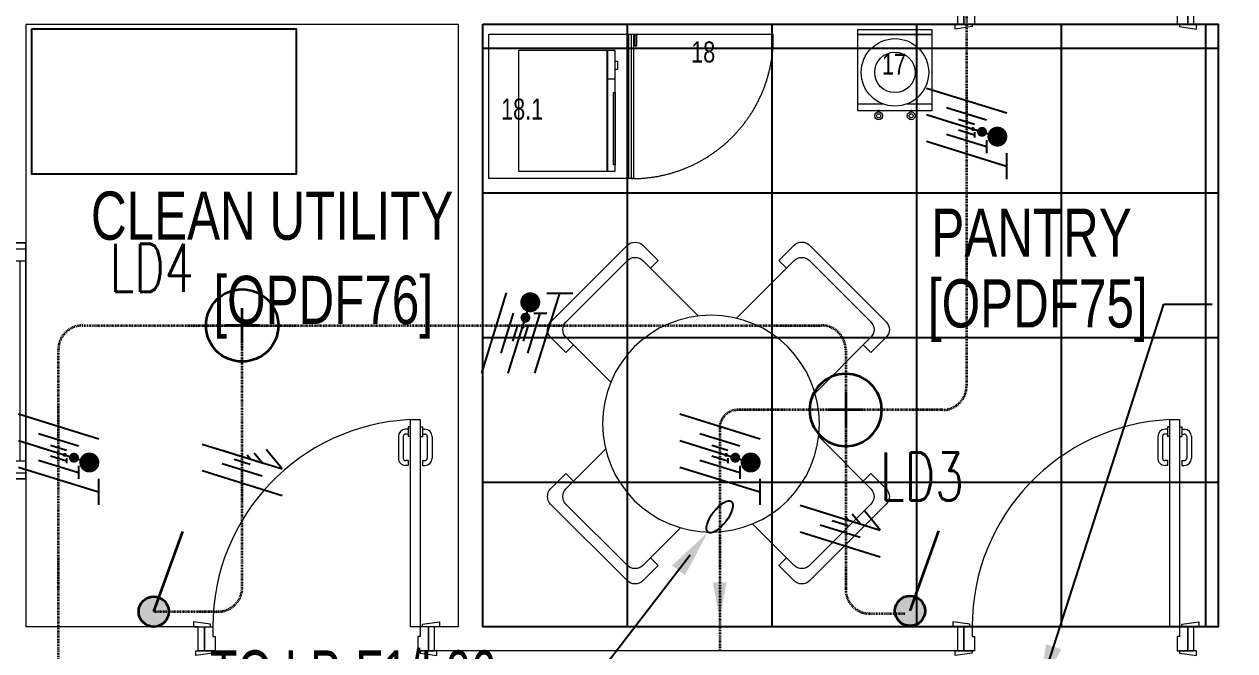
# Model space of a CAD drawing. Extents: x -12260 to 57327, y -29287 to 19916.
# Drawn here: x 3344 to 8366, y 3887 to 6487 of the extents above; entities that cross this region are included whole.
import ezdxf
from ezdxf import colors
from ezdxf.entities.mleader import LeaderData, LeaderLine
from ezdxf.enums import TextEntityAlignment as Align
from ezdxf.math import Vec2, Vec3

# ---------------------------------------------------------------- set-up
doc = ezdxf.new("R2010")
doc.units = 0
doc.header["$LTSCALE"] = 0.25
doc.linetypes.add('01-First Floor$0$DASHED', pattern=[19.05, 12.7, -6.35])
doc.linetypes.add('DASHDOT', pattern=[25.4, 12.7, -6.35, 0, -6.35])
for name, color, linetype, lineweight in [('01-First Floor$0$72_EGR_BASE_TEXT', 252, 'Continuous', 5), ('01-First Floor$0$72_EGR_EQP_TAG', 142, 'Continuous', 5), ('01-First Floor$0$Aluminum', 251, 'Continuous', 5), ('01-First Floor$0$LOADING', 253, 'Continuous', 5), ('01-First Floor$0$Walls', 251, 'Continuous', 5), ('01-First Floor$0$Wooden Joinery', 251, 'Continuous', 5), ('E-LITE-CIRC-NUMB', 6, 'Continuous', 25), ('E-LITE-CLNG @ 100', 150, 'Continuous', 35), ('E-LITE-CLNG-CNDT', 6, 'DASHDOT', 35), ('E-LITE-CLNG-CNDT @ 100', 6, 'DASHDOT', 35), ('E-LITE-CTRL', 6, 'Continuous', 25), ('E-LITE-IDEN', 6, 'Continuous', 25), ('E-LITE-SWCH @ 100', 3, 'Continuous', 35), ('E-LITE-TEXT', 6, 'Continuous', 25), ('E-POWR-WIRE', 6, 'Continuous', 25), ('E-POWR-WIRE @ 100', 6, 'Continuous', 25), ('E-POWR-WIRE @ 20', 6, 'Continuous', 25), ('E-POWR-WIRE @ 50', 6, 'Continuous', 25)]:
    doc.layers.add(name, color=color, linetype=linetype, lineweight=lineweight)
doc.layers.add('01-First Floor$0$FALSE CEILING', color=251, linetype='Continuous')
doc.layers.add('01-First Floor$0$TME-NON MEDICAL FURNITURE', color=242, linetype='Continuous')
doc.styles.add('01-First Floor$0$BMED-60', font='ARIALNB.TTF', dxfattribs={"height": 60})
doc.styles.add('01-First Floor$0$X3G_ENTITY_257CFD', font='swisscl.ttf', dxfattribs={"height": 200})
doc.styles.add('01-First Floor$0$X3G_ENTITY_9EC9', font='swisscl.ttf', dxfattribs={"height": 0.2})
doc.styles.add('01-First Floor$0$X3G_ENTITY_9F38', font='swisscl.ttf', dxfattribs={"height": 0.2})
doc.styles.add('DC_Elc_Romans', font='elc_romans.shx', dxfattribs={"width": 0.7})
doc.styles.add('DC_SIMPLEX', font='SIMPLEX.shx', dxfattribs={"width": 0.7})

# ---------------------------------------------------------------- blocks, each defined once
blk = doc.blocks.new('01-First Floor$0$A$C72370EFE')
at = {"layer": '01-First Floor$0$Wooden Joinery'}
for p, q in [((-0.01, -0.04), (-0.02, -0.04)), ((-0.01, -0.03), (-0.01, -0.07)), ((0, -0.03), (-0.01, -0.03)), ((0.04, -0.03), (0.05, -0.03)), ((0.05, -0.03), (0.05, -0.07)), ((0.05, -0.04), (0.06, -0.04)), ((-0.05, -0.07), (-0.05, -0.16)), ((-0.03, -0.07), (-0.03, -0.16)), ((-0.01, -0.06), (-0.02, -0.06)), ((0, -0.07), (-0.01, -0.07)), ((0.04, -0.07), (0.05, -0.07)), ((0.05, -0.06), (0.06, -0.06)), ((0.07, -0.07), (0.07, -0.16)), ((0.09, -0.07), (0.09, -0.16)), ((-0.01, -0.17), (-0.02, -0.17)), ((-0.01, -0.19), (-0.02, -0.19)), ((-0.01, -0.17), (-0.01, -0.19)), ((0.05, -0.17), (0.06, -0.17)), ((0.05, -0.17), (0.05, -0.19)), ((0.05, -0.19), (0.06, -0.19))]:
    blk.add_line(p, q, dxfattribs=at)
for centre, radius, start, end in [((-0.02, -0.07), 0.03, 90, 180), ((0.06, -0.07), 0.03, 0, 90), ((-0.02, -0.07), 0.01, 90, 180), ((0.06, -0.07), 0.01, 0, 90), ((-0.02, -0.16), 0.03, 180, 270), ((-0.02, -0.16), 0.01, 180, 270), ((0.06, -0.16), 0.01, 270, 0), ((0.06, -0.16), 0.03, 270, 0)]:
    blk.add_arc(centre, radius, start, end, dxfattribs=at)
blk = doc.blocks.new('01-First Floor$0$A$C5DAD61B4')
at = {"layer": '01-First Floor$0$Wooden Joinery'}
for points in [[(80, 959.1), (80, 969.1), (10, 979.1), (10, 959.1)], [(940, 959.1), (940, 969.1), (1010, 979.1), (1010, 959.1)], [(70, 859.1), (70, 849.1), (0, 839.1), (0, 859.1)], [(120, 859.1), (120, 0), (80, 0), (80, 859.1)], [(950, 859.1), (950, 849.1), (1020, 839.1), (1020, 859.1)]]:
    blk.add_lwpolyline(points, close=True, dxfattribs=at)
for points in [[(45, 859.1), (45, 959.1), (20, 959.1), (20, 859.1), (45, 859.1)], [(45, 859.1), (80, 859.1), (80, 899.1), (90, 899.1), (90, 959.1), (45, 959.1), (45, 859.1)], [(975, 859.1), (940, 859.1), (940, 899.1), (930, 899.1), (930, 959.1), (975, 959.1), (975, 859.1)], [(975, 859.1), (975, 959.1), (1000, 959.1), (1000, 859.1), (975, 859.1)]]:
    blk.add_lwpolyline(points, dxfattribs=at)
blk.add_arc((80, 859.1), 860, 272.666, 0, dxfattribs=at)
at = {"layer": '01-First Floor$0$Wooden Joinery', "xscale": 999.9999999998854, "yscale": 999.9999999998854, "zscale": 999.9999999998854, "rotation": 180}
blk.add_blockref('01-First Floor$0$A$C72370EFE', (120, 0), dxfattribs=at)
blk = doc.blocks.new('01-First Floor$0$lounge table-4 chairs')
at = {"layer": '01-First Floor$0$LOADING'}
for p, q in [((-973434, -933254.3), (-973115.8, -932936.1)), ((-973052.1, -932936.1), (-972988.5, -932999.8)), ((-972423.8, -932936.2), (-972487.4, -932999.8)), ((-972360.1, -932936.2), (-972041.9, -933254.4)), ((-973370.3, -933254.3), (-973115.8, -932999.8)), ((-973052.1, -932999.8), (-972813.1, -933238.8)), ((-973020.3, -933031.6), (-972988.5, -932999.8)), ((-972653.4, -933229.4), (-972423.8, -932999.8)), ((-972487.4, -932999.8), (-972455.6, -933031.6)), ((-972360.1, -932999.8), (-972105.6, -933254.4)), ((-973434, -933318), (-973370.3, -933381.6)), ((-973138.9, -933549.4), (-973370.3, -933318)), ((-972105.6, -933318), (-972291.5, -933503.9)), ((-972041.9, -933318), (-972105.6, -933381.6)), ((-973370.3, -933381.6), (-973338.5, -933349.8)), ((-972137.4, -933349.8), (-972105.6, -933381.6)), ((-973370.4, -933946.3), (-973154, -933729.9)), ((-972269.8, -933782.2), (-972105.6, -933946.4)), ((-973434, -933946.3), (-973370.4, -933882.7)), ((-973338.6, -933914.5), (-973370.4, -933882.7)), ((-972105.6, -933882.7), (-972137.4, -933914.6)), ((-972042, -933946.4), (-972105.6, -933882.7)), ((-973115.8, -934328.2), (-973434, -934010)), ((-973115.8, -934264.5), (-973370.4, -934010)), ((-972042, -934010), (-972360.2, -934328.2)), ((-972105.6, -934010), (-972360.2, -934264.6)), ((-972879.5, -934091.9), (-973052.2, -934264.5)), ((-972423.8, -934264.6), (-972580.4, -934108)), ((-972988.6, -934264.5), (-973020.4, -934232.7)), ((-973052.2, -934328.2), (-972988.6, -934264.5)), ((-972455.6, -934232.8), (-972487.5, -934264.6)), ((-972423.8, -934328.2), (-972487.5, -934264.6))]:
    blk.add_line(p, q, dxfattribs=at)
blk.add_circle((-972707.2, -933676.2), 450, dxfattribs=at)
for centre, start, end in [((-973084, -932967.9), 45, 135), ((-972392, -932968), 45, 135), ((-973084, -933031.6), 45, 135), ((-972392, -933031.6), 45, 135), ((-973402.2, -933286.1), 135, 225), ((-973338.5, -933286.1), 135, 225), ((-972137.4, -933286.2), 315, 45), ((-972073.8, -933286.2), 315, 45), ((-973402.2, -933978.2), 135, 225), ((-973338.6, -933978.2), 135, 225), ((-972137.4, -933978.2), 315, 45), ((-972073.8, -933978.2), 315, 45), ((-973084, -934232.7), 225, 315), ((-972392, -934232.8), 225, 315), ((-973084, -934296.3), 225, 315), ((-972392, -934296.4), 225, 315)]:
    blk.add_arc(centre, 45, start, end, dxfattribs=at)
at = {"layer": '01-First Floor$0$LOADING', "style": '01-First Floor$0$BMED-60'}
blk.add_attdef('NMF0036', text='', height=60, dxfattribs=at).set_placement((-972707.2, -933676.2), align=Align.MIDDLE_CENTER)
blk = doc.blocks.new('01-First Floor$0$MICROWAVE')
at = {"layer": '01-First Floor$0$LOADING'}
for p, q in [((35.6435, -3.5463), (35.6435, -3.9463)), ((36.1435, -3.5463), (35.6435, -3.5463)), ((35.6883, -3.5368), (35.7218, -3.5368)), ((35.6883, -3.5463), (35.6883, -3.5368)), ((35.7218, -3.5463), (35.6883, -3.5463)), ((35.7218, -3.5368), (35.7218, -3.5463)), ((35.7624, -3.5463), (35.7624, -3.5771)), ((35.818, -3.5463), (36.1181, -3.5463)), ((35.818, -3.5523), (35.818, -3.5463)), ((36.1181, -3.5523), (35.818, -3.5523)), ((36.1181, -3.5463), (36.1181, -3.5523)), ((36.1435, -3.9463), (36.1435, -3.5463)), ((35.6435, -3.5771), (36.1435, -3.5771)), ((35.6435, -3.5783), (36.1435, -3.5783)), ((35.6435, -3.5796), (36.1435, -3.5796)), ((35.6435, -3.5808), (36.1435, -3.5808)), ((35.6435, -3.9463), (36.1435, -3.9463))]:
    blk.add_line(p, q, dxfattribs=at)
blk = doc.blocks.new('01-First Floor$0$UNDER COUNTER FRIDGE')
at = {"layer": '01-First Floor$0$LOADING', "ltscale": 10}
blk.add_line((35.575, -3.49), (35.575, -2.89), dxfattribs=at)
at = {"layer": '01-First Floor$0$LOADING'}
for p, q in [((35.575, -3.47), (36.175, -3.47)), ((35.575, -4.07), (35.575, -3.47)), ((35.575, -3.48), (36.175, -3.48)), ((35.575, -3.49), (36.175, -3.49)), ((36.175, -3.47), (36.175, -4.07)), ((36.175, -4.07), (35.575, -4.07))]:
    blk.add_line(p, q, dxfattribs=at)
for points in [[(35.58, -3.4648), (35.6243, -3.4648), (35.6243, -3.4564), (35.58, -3.4564)], [(35.58, -3.47), (35.6031, -3.47), (35.6031, -3.4648), (35.58, -3.4648)]]:
    blk.add_lwpolyline(points, close=True, dxfattribs=at)
at = {"layer": '01-First Floor$0$LOADING', "linetype": '01-First Floor$0$DASHED', "ltscale": 10}
blk.add_arc((35.5899, -3.475), 0.5852, 359.5104, 91.4525, dxfattribs=at)
blk = doc.blocks.new('01-First Floor$0$WATER DISPENSER1')
at = {"layer": '01-First Floor$0$LOADING'}
for p, q in [((39.296, -0.3448), (39.1904, -0.3448)), ((39.5004, -0.3448), (39.3949, -0.3448))]:
    blk.add_line(p, q, dxfattribs=at)
blk.add_lwpolyline([(39.5004, -0.6333), (39.5004, -0.3183), (39.1904, -0.3183), (39.1904, -0.6333), (39.5004, -0.6333)], dxfattribs=at)
for points in [[(39.2749, -0.3183), (39.278, -0.3183), (39.278, -0.3118), (39.2749, -0.3118)], [(39.281, -0.3183), (39.278, -0.3183), (39.278, -0.3118), (39.281, -0.3118)], [(39.4098, -0.3183), (39.4129, -0.3183), (39.4129, -0.3118), (39.4098, -0.3118)], [(39.416, -0.3183), (39.4129, -0.3183), (39.4129, -0.3118), (39.416, -0.3118)], [(39.5004, -0.6333), (39.1904, -0.6333), (39.1904, -0.6529), (39.5004, -0.6529)]]:
    blk.add_lwpolyline(points, close=True, dxfattribs=at)
for centre, radius in [((39.278, -0.2956), 0.0161), ((39.278, -0.2956), 0.00834), ((39.4129, -0.2956), 0.0161), ((39.4129, -0.2956), 0.00834), ((39.3454, -0.4758), 0.14), ((39.3454, -0.4758), 0.084)]:
    blk.add_circle(centre, radius, dxfattribs=at)
blk = doc.blocks.new('01-First Floor$0$A$C76ae8329')
at = {"layer": '01-First Floor$0$Aluminum'}
for p, q in [((202.1, 404.6), (1182.1, 404.6)), ((227.1, 404.6), (227.1, 304.6)), ((1157.1, 404.6), (1157.1, 304.6)), ((227.1, 354.6), (1157.1, 354.6)), ((277.1, 354.6), (277.1, 304.6)), ((1107.1, 354.6), (1107.1, 304.6)), ((202.1, 304.6), (1182.1, 304.6)), ((1107.1, 329.6), (277.1, 329.6))]:
    blk.add_line(p, q, dxfattribs=at)
at = {"layer": '01-First Floor$0$Walls'}
for p, q in [((202.1, 304.6), (202.1, 404.6)), ((202.1, 304.6), (202.1, 404.6)), ((202.1, 404.6), (202.1, 304.6)), ((1182.1, 304.6), (1182.1, 404.6)), ((1182.1, 304.6), (1182.1, 404.6)), ((1182.1, 404.6), (1182.1, 304.6))]:
    blk.add_line(p, q, dxfattribs=at)
blk = doc.blocks.new('01-First Floor')
at = {"layer": '01-First Floor$0$FALSE CEILING', "linetype": 'Continuous'}
for p, q in [((5846.4, 3986.9), (5846.4, 6486.9)), ((6446.4, 3986.9), (6446.4, 6486.9)), ((7046.4, 3986.9), (7046.4, 6486.9)), ((7646.4, 3986.9), (7646.4, 6486.9)), ((8246.4, 3986.9), (8246.4, 6486.9)), ((5246.4, 6386.9), (8296.4, 6386.9)), ((5246.4, 5786.9), (8296.4, 5786.9)), ((5246.4, 5186.9), (8296.4, 5186.9)), ((5246.4, 4586.9), (8296.4, 4586.9))]:
    blk.add_line(p, q, dxfattribs=at)
at = {"layer": '01-First Floor$0$FALSE CEILING'}
blk.add_lwpolyline([(5246.4, 6486.9), (8296.4, 6486.9), (8296.4, 3986.9), (5246.4, 3986.9)], close=True, dxfattribs=at)
at = {"layer": '01-First Floor$0$FALSE CEILING', "elevation": -0.1}
blk.add_lwpolyline([(3373.9, 6466.1), (3373.9, 5866.1), (4473.9, 5866.1), (4473.9, 6466.1)], close=True, dxfattribs=at)
at = {"layer": '01-First Floor$0$LOADING', "elevation": -0.1}
blk.add_lwpolyline([(3373.9, 6466.1), (3373.9, 5866.1), (4473.9, 5866.1), (4473.9, 6466.1)], close=True, dxfattribs=at)
at = {"layer": '01-First Floor$0$Walls'}
for p, q in [((3350.4, 6486.9), (3350.4, 3986.9)), ((3350.4, 6486.9), (5146.4, 6486.9)), ((5146.4, 3986.9), (5146.4, 6486.9)), ((5246.4, 3986.9), (5246.4, 6486.9)), ((5246.4, 6486.9), (7216.4, 6486.9)), ((8296.4, 3986.9), (8296.4, 6486.9)), ((4066.4, 3986.9), (3350.4, 3986.9)), ((4066.4, 3886.9), (4066.4, 3986.9)), ((5146.4, 3986.9), (5046.4, 3986.9)), ((5046.4, 3886.9), (5046.4, 3986.9)), ((7216.4, 3986.9), (5246.4, 3986.9)), ((7216.4, 3886.9), (7216.4, 3986.9)), ((8296.4, 3986.9), (8196.4, 3986.9)), ((7216.4, 3886.9), (5046.4, 3886.9))]:
    blk.add_line(p, q, dxfattribs=at)
at = {"rotation": 90}
blk.add_blockref('01-First Floor$0$A$C76ae8329', (3655, 4397.9), dxfattribs=at)
at = {"layer": '01-First Floor$0$LOADING', "xscale": 1000, "yscale": 1000, "zscale": 1000}
for name, p, rotation in [('01-First Floor$0$UNDER COUNTER FRIDGE', (9341.4, 42021.2, -0.1), 270), ('01-First Floor$0$WATER DISPENSER1', (46301.5, 5811.1), 179.9999999999999), ('01-First Floor$0$MICROWAVE', (9341.4, 42021.2, -0.1), 270)]:
    blk.add_blockref(name, p, dxfattribs=dict(at, rotation=rotation))
at = {"layer": '01-First Floor$0$TME-NON MEDICAL FURNITURE', "color": 1, "xscale": -1}
blk.add_blockref('01-First Floor$0$lounge table-4 chairs', (-966514, 938505.6, 0), dxfattribs=at)
at = {"layer": '01-First Floor$0$Wooden Joinery', "rotation": 180}
for p in [(8216.4, 7446), (5066.4, 4846), (8216.4, 4846)]:
    blk.add_blockref('01-First Floor$0$A$C5DAD61B4', p, dxfattribs=at)
at = {"layer": '01-First Floor$0$72_EGR_BASE_TEXT', "char_height": 200, "attachment_point": 2}
for s, insert, style in [('CLEAN UTILITY', (4372.9, 5792.6, 0), '01-First Floor$0$X3G_ENTITY_9EC9'), ('PANTRY', (7522.9, 5721.7, 0.2), '01-First Floor$0$X3G_ENTITY_9EC9'), ('[OPDF76]', (4584.5, 5442.9), '01-First Floor$0$X3G_ENTITY_9F38'), ('[OPDF75]', (7548.8, 5428.4, 0.3), '01-First Floor$0$X3G_ENTITY_9F38')]:
    blk.add_mtext(s, dxfattribs=dict(at, insert=insert, style=style))
at = {"layer": '01-First Floor$0$72_EGR_EQP_TAG', "char_height": 87.47, "attachment_point": 2, "style": '01-First Floor$0$X3G_ENTITY_257CFD'}
for s, insert in [('18', (6160.7, 6415.4, -0.1)), ('17', (6952.1, 6364.6, 0)), ('18.1', (5409.8, 6178.4, -0.1))]:
    blk.add_mtext(s, dxfattribs=dict(at, insert=insert))
blk = doc.blocks.new('DC_LT-CL-Point')
for p, q in [((0, -0.711), (0, 0.711)), ((0.711, 0), (-0.711, 0))]:
    blk.add_line(p, q)
blk.add_circle((0, 0), 1.5)
at = {"layer": 'E-LITE-CIRC-NUMB', "style": 'DC_SIMPLEX', "width": 0.7, "flags": 8}
blk.add_attdef('CIRCUIT', text='', height=2, rotation=360, dxfattribs=at).set_placement((-3.364, 1.5), align=Align.RIGHT)
at = {"layer": 'E-LITE-CTRL', "style": 'DC_SIMPLEX', "width": 0.7, "flags": 8}
blk.add_attdef('CONTROL', (3.364, -3.498), '', height=2, rotation=360, dxfattribs=at)
at = {"layer": 'E-LITE-IDEN', "style": 'DC_SIMPLEX', "width": 0.7, "flags": 8}
blk.add_attdef('TYPE', (3.364, 1.5), '', height=2, rotation=360, dxfattribs=at)
blk = doc.blocks.new('*U32')
blk.add_hatch(color=256).paths.add_polyline_path([(-0.625, -0.625, 1), (0.625, -0.625, 1)])
blk.add_line((0, -0.625), (-1.2, -3.947))
blk.add_circle((0, -0.625), 0.625)
at = {"layer": 'E-LITE-CTRL', "style": 'DC_SIMPLEX', "width": 0.7, "flags": 8}
blk.add_attdef('CONTROL', (-26.627, -10.116), '', height=2, rotation=360, dxfattribs=at)
at = {"layer": 'E-LITE-IDEN', "style": 'DC_SIMPLEX', "width": 0.7, "flags": 8}
blk.add_attdef('TYPE', text='', height=2, rotation=360, dxfattribs=at).set_placement((-31.991, -10.116), align=Align.RIGHT)
blk = doc.blocks.new('*U17')
blk.add_hatch(color=256).paths.add_polyline_path([(0, -0.287), (1.5, 0), (0, 0.287)])
blk = doc.blocks.new('DC_Arrow-ArrowEllipse')
at = {"color": 0}
blk.add_ellipse((0, 0), major_axis=(0.4, 0), ratio=0.4, dxfattribs=at)
at = {"color": 0, "ltscale": 0.5}
blk.add_solid([(-1.4, 0.167), (-0.4, 0), (-1.4, -0.167)], dxfattribs=at)
blk = doc.blocks.new('*U44')
for p, q in [((-1.658, 1.617), (1.663, 0.587)), ((-1.66, 0.515), (1.66, -0.515)), ((-1.663, -0.587), (1.658, -1.617)), ((1.659, -1.078), (1.657, -2.157))]:
    blk.add_line(p, q)
at = {"const_width": 0.414}
blk.add_lwpolyline([(1.278, -0.19, 1), (1.277, -0.604, 1)], format="xyb", close=True, dxfattribs=at)
blk = doc.blocks.new('*U598')
at = {"layer": 'E-POWR-WIRE @ 100', "xscale": 100, "yscale": 100, "zscale": 100}
blk.add_blockref('*U44', (6230.1, 4707.9, 0), dxfattribs=at)
at = {"layer": 'E-POWR-WIRE @ 20', "xscale": 20, "yscale": 20, "zscale": 20}
blk.add_blockref('*U44', (6230.1, 4707.9, 0), dxfattribs=at)
at = {"layer": 'E-POWR-WIRE @ 50', "xscale": 50, "yscale": 50, "zscale": 50}
blk.add_blockref('*U44', (6230.1, 4707.9, 0), dxfattribs=at)
blk = doc.blocks.new('*U599')
at = {"layer": 'E-POWR-WIRE @ 100', "xscale": 100, "yscale": 100, "zscale": 100}
blk.add_blockref('*U44', (7253.4, 6060.2), dxfattribs=at)
at = {"layer": 'E-POWR-WIRE @ 20', "xscale": 20, "yscale": 20, "zscale": 20}
blk.add_blockref('*U44', (7253.4, 6060.2), dxfattribs=at)
at = {"layer": 'E-POWR-WIRE @ 50', "xscale": 50, "yscale": 50, "zscale": 50}
blk.add_blockref('*U44', (7253.4, 6060.2), dxfattribs=at)
blk = doc.blocks.new('*U600')
at = {"layer": 'E-POWR-WIRE @ 100', "xscale": 100, "yscale": 100, "zscale": 100}
blk.add_blockref('*U44', (3486.8, 4707.9), dxfattribs=at)
at = {"layer": 'E-POWR-WIRE @ 20', "xscale": 20, "yscale": 20, "zscale": 20}
blk.add_blockref('*U44', (3486.8, 4707.9), dxfattribs=at)
at = {"layer": 'E-POWR-WIRE @ 50', "xscale": 50, "yscale": 50, "zscale": 50}
blk.add_blockref('*U44', (3486.8, 4707.9), dxfattribs=at)
blk = doc.blocks.new('*U45')
for p, q in [((-1.617, -1.658), (-0.587, 1.663)), ((-0.515, -1.66), (0.515, 1.66)), ((0.587, -1.663), (1.617, 1.658)), ((1.078, 1.659), (2.157, 1.657))]:
    blk.add_line(p, q)
at = {"const_width": 0.414}
blk.add_lwpolyline([(0.19, 1.278, 1), (0.604, 1.277, 1)], format="xyb", close=True, dxfattribs=at)
blk = doc.blocks.new('*U610')
at = {"layer": 'E-POWR-WIRE @ 100', "xscale": 100, "yscale": 100, "zscale": 100}
blk.add_blockref('*U45', (5403.7, 5205.3, 0), dxfattribs=at)
at = {"layer": 'E-POWR-WIRE @ 20', "xscale": 20, "yscale": 20, "zscale": 20}
blk.add_blockref('*U45', (5403.7, 5205.3, 0), dxfattribs=at)
at = {"layer": 'E-POWR-WIRE @ 50', "xscale": 50, "yscale": 50, "zscale": 50}
blk.add_blockref('*U45', (5403.7, 5205.3, 0), dxfattribs=at)
blk = doc.blocks.new('*U46')
for p, q in [((-1.66, 0.515), (1.66, -0.515)), ((1.66, -0.515), (1.001, 0.287)), ((-1.663, -0.587), (1.658, -1.617))]:
    blk.add_line(p, q)
blk = doc.blocks.new('*U615')
at = {"layer": 'E-POWR-WIRE @ 100', "xscale": 100, "yscale": 100, "zscale": 100}
blk.add_blockref('*U46', (4248.4, 4693.1), dxfattribs=at)
at = {"layer": 'E-POWR-WIRE @ 20', "xscale": 20, "yscale": 20, "zscale": 20}
blk.add_blockref('*U46', (4248.4, 4693.1), dxfattribs=at)
at = {"layer": 'E-POWR-WIRE @ 50', "xscale": 50, "yscale": 50, "zscale": 50}
blk.add_blockref('*U46', (4248.4, 4693.1), dxfattribs=at)
blk = doc.blocks.new('*U616')
at = {"layer": 'E-POWR-WIRE @ 100', "xscale": 100, "yscale": 100, "zscale": 100}
blk.add_blockref('*U46', (6729.1, 4439, 0), dxfattribs=at)
at = {"layer": 'E-POWR-WIRE @ 20', "xscale": 20, "yscale": 20, "zscale": 20}
blk.add_blockref('*U46', (6729.1, 4439, 0), dxfattribs=at)
at = {"layer": 'E-POWR-WIRE @ 50', "xscale": 50, "yscale": 50, "zscale": 50}
blk.add_blockref('*U46', (6729.1, 4439, 0), dxfattribs=at)

msp = doc.modelspace()

# ---------------------------------------------------------------- linework, layer by layer
at = {"layer": 'E-LITE-CLNG-CNDT'}
for points in [[(7253.4, 7483.3), (7253.4, 4986.2, -0.414214), (7153.4, 4886.2), (6751.8, 4886.2)], [(3485.8, 3119.9), (3485.8, 5136.9, -0.414214), (3585.8, 5236.9), (4248.4, 5236.9)], [(3881.6, 4049.4), (4148.4, 4049.4, 0.414214), (4248.4, 4149.4), (4248.4, 5236.9)], [(4248.4, 5236.9), (6651.8, 5236.9, -0.414214), (6751.8, 5136.9), (6751.8, 4886.2)], [(6751.8, 4886.2), (6751.8, 4141.4, 0.414214), (6851.8, 4041.4), (6998.5, 4041.4)]]:
    msp.add_lwpolyline(points, format="xyb", dxfattribs=at)
at = {"layer": 'E-LITE-CLNG-CNDT', "elevation": 0}
msp.add_lwpolyline([(6751.8, 4886.2), (6304.1, 4886.2, 0.414214), (6229.1, 4811.2), (6229.1, 3886.9)], format="xyb", dxfattribs=at)

# ---------------------------------------------------------------- block references
at = {"layer": 'E-LITE-CLNG @ 100'}
ref = msp.add_blockref('DC_LT-CL-Point', (4248.4, 5236.9), dxfattribs=dict(at, xscale=99.99999999999999, yscale=99.99999999999999, zscale=99.99999999999999))
ref.add_attrib('TYPE', 'LD4', (3698.7, 5376.2), dxfattribs={"layer": 'E-LITE-IDEN', "height": 200, "style": 'DC_SIMPLEX', "width": 0.7, "flags": 8})
ref = msp.add_blockref('DC_LT-CL-Point', (6751.8, 4886.2), dxfattribs=dict(at, xscale=-100, yscale=100, zscale=100, rotation=180))
ref.add_attrib('TYPE', 'LD3', (6894.4, 4510), dxfattribs={"layer": 'E-LITE-IDEN', "height": 200, "rotation": 0, "style": 'DC_SIMPLEX', "width": 0.7, "flags": 8})
at = {"layer": 'E-LITE-CLNG-CNDT'}
msp.add_blockref('01-First Floor', (0, 0), dxfattribs=at)
at = {"layer": 'E-LITE-CLNG-CNDT @ 100', "xscale": 100, "yscale": 100, "zscale": 100, "rotation": 270}
msp.add_blockref('*U17', (6229.1, 4170.9, 0), dxfattribs=at)
at = {"layer": 'E-LITE-SWCH @ 100', "xscale": 100, "yscale": 100, "zscale": 100, "rotation": 180}
for p in [(3881.6, 3986.9), (7018.8, 3990.1)]:
    msp.add_blockref('*U32', p, dxfattribs=at)
at = {"layer": 'E-POWR-WIRE'}
for name in ['*U599', '*U610', '*U600', '*U598', '*U615', '*U616']:
    msp.add_blockref(name, (0, 0), dxfattribs=at)

# ---------------------------------------------------------------- leaders
at = {"layer": 'E-LITE-TEXT'}
ml = msp.add_multileader_mtext('Standard', dxfattribs=at)
ml.set_content('TO LP-F1/L01', color=256, style='DC_Elc_Romans')
ml.set_leader_properties(color=45)
ml.set_arrow_properties(name='DC_Arrow-ArrowEllipse')
ml.build(insert=Vec2(0, 0))
ml.multileader.update_dxf_attribs({"dogleg_length": 2, "arrow_head_size": 200, "scale": 100})
ctx = ml.context
ctx.base_point, ctx.scale, ctx.char_height, ctx.arrow_head_size, ctx.landing_gap_size, ctx.plane_origin = Vec3(8272, 5324.9, 0), 100, 200, 200, 200, Vec3(-337.2, 6183.9, 0)
notes = []
notes.append((ctx, [(0, (1, 1, 0), (8072, 5324.9, 0), (1, 0), 200, [(0, [(7528.7, 3637.7, 0)], 0, [])])]))
ctx.mtext.insert, ctx.mtext.flow_direction = Vec3(8472, 5458.2, 0), 5
ml = msp.add_multileader_mtext('Standard', dxfattribs=at)
ml.set_content('TO LP-F1/L06', color=256, style='DC_Elc_Romans')
ml.set_leader_properties(color=45)
ml.set_arrow_properties(name='DC_Arrow-ArrowEllipse')
ml.build(insert=Vec2(0, 0))
ml.multileader.update_dxf_attribs({"dogleg_length": 2, "arrow_head_size": 200, "scale": 100})
ctx = ml.context
ctx.base_point, ctx.scale, ctx.char_height, ctx.arrow_head_size, ctx.landing_gap_size, ctx.plane_origin = Vec3(3574, 3755.3, 0), 100, 200, 200, 200, Vec3(-1792.4, 6599.7, 0)
ctx.text_align_type = 2
notes.append((ctx, [(1, (1, 1, 0), (5700.6, 3755.3, 0), (-1, 0), 200, [(0, [(6229.1, 4442.7, 0)], 0, [])])]))
ctx.mtext.insert, ctx.mtext.alignment, ctx.mtext.flow_direction = Vec3(5300.6, 3888.7, 0), 3, 5
for ctx, leaders in notes:
    for number, flags, end, landing, length, lines in leaders:
        leader = LeaderData()
        leader.index, (leader.has_last_leader_line, leader.has_dogleg_vector, leader.attachment_direction) = number, flags
        leader.last_leader_point, leader.dogleg_vector, leader.dogleg_length = Vec3(end), Vec3(landing), length
        for number, points, colour, breaks in lines:
            line = LeaderLine()
            line.index, line.vertices, line.color, line.breaks = number, Vec3.list(points), colors.encode_raw_color(colour), breaks
            leader.lines.append(line)
        ctx.leaders.append(leader)

doc.saveas('drawing.dxf')
